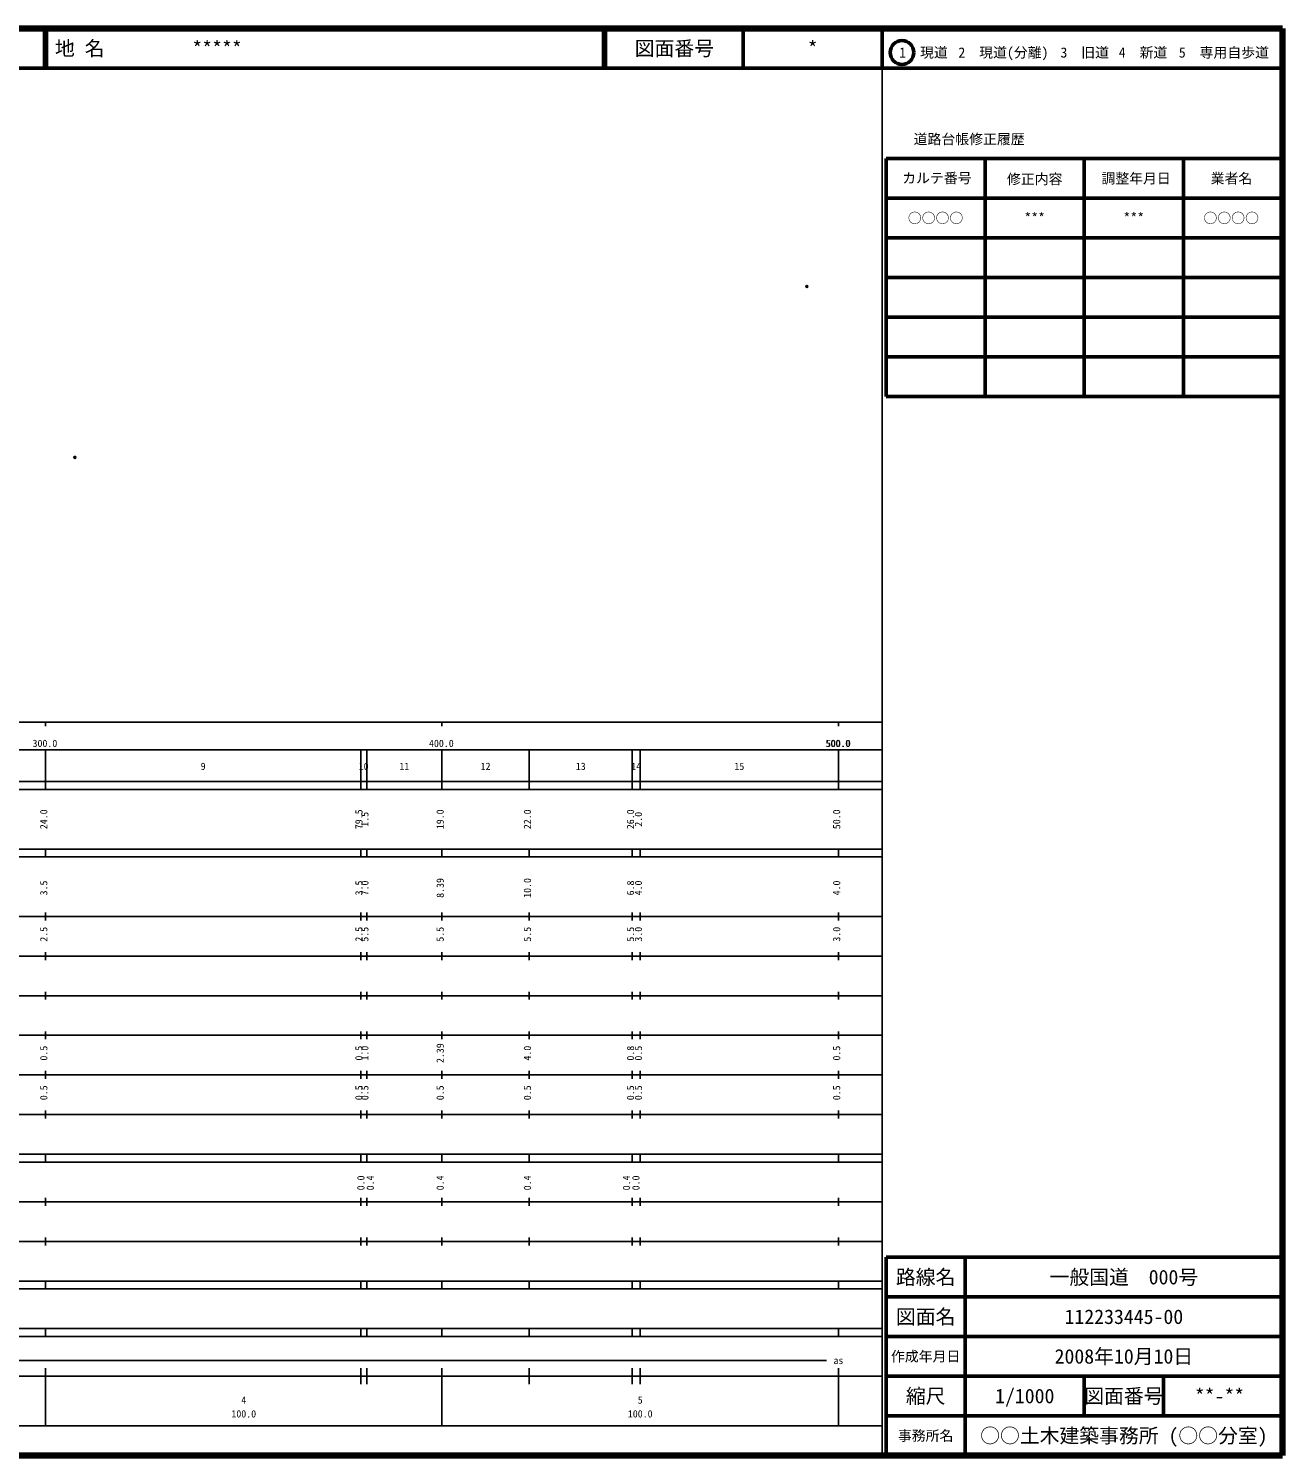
# Model space of a CAD drawing. Units: millimetres on the paper. Extents: x 40 to 680, y 20 to 380.
# Drawn here: x 363.7 to 680, y 20 to 380 of the extents above; entities that cross this region are included whole.
import ezdxf
from ezdxf.enums import TextEntityAlignment as Align

# ---------------------------------------------------------------- set-up
doc = ezdxf.new("R2010")
doc.units = ezdxf.units.MM
doc.header["$PDMODE"] = 32
doc.header["$PDSIZE"] = 0.5
doc.layers.add('M-OTRS', color=6, linetype='Continuous')
doc.layers.add('M-TTL-TXT', color=7, linetype='Continuous')
for name, color, linetype, lineweight in [('M-TTL', 2, 'Continuous', 140), ('M-TTL-BAND', 7, 'Continuous', 25), ('M-TTL-FRAM', 2, 'Continuous', 50), ('M-TTL-LINE', 7, 'Continuous', 50)]:
    doc.layers.add(name, color=color, linetype=linetype, lineweight=lineweight)
doc.styles.add('ＭＳ ゴシック', font='')
doc.styles.get('ＭＳ ゴシック').set_extended_font_data('MS Gothic')

msp = doc.modelspace()

# ---------------------------------------------------------------- linework, layer by layer
at = {"layer": 'M-OTRS'}
for p in [(560.037, 314.946), (375.405, 271.811)]:
    msp.add_point(p, dxfattribs=at)
at = {"layer": 'M-TTL'}
for p, q in [((680, 380), (40, 380)), ((680, 20), (680, 380)), ((40, 20), (680, 20))]:
    msp.add_line(p, q, dxfattribs=at)
at = {"layer": 'M-TTL-BAND'}
for p, q in [((579, 20), (579, 370)), ((40, 205), (579, 205)), ((368, 205), (368, 204)), ((468, 205), (468, 204)), ((568, 205), (568, 204)), ((68, 198), (579, 198)), ((368, 188), (368, 198)), ((447.5, 188), (447.5, 198)), ((449, 188), (449, 198)), ((468, 188), (468, 198)), ((490, 188), (490, 198)), ((516, 188), (516, 198)), ((518, 188), (518, 198)), ((568, 188), (568, 198)), ((40, 190), (579, 190)), ((40, 188), (579, 188)), ((40, 173), (579, 173)), ((368, 171), (368, 173)), ((447.5, 171), (447.5, 173)), ((449, 171), (449, 173)), ((468, 171), (468, 173)), ((490, 171), (490, 173)), ((516, 171), (516, 173)), ((518, 171), (518, 173)), ((568, 171), (568, 173)), ((40, 171), (579, 171)), ((40, 156), (579, 156)), ((368, 155), (368, 157)), ((447.5, 155), (447.5, 157)), ((449, 155), (449, 157)), ((468, 155), (468, 157)), ((490, 155), (490, 157)), ((516, 155), (516, 157)), ((518, 155), (518, 157)), ((568, 155), (568, 157)), ((46, 146), (579, 146)), ((368, 145), (368, 147)), ((447.5, 145), (447.5, 147)), ((449, 145), (449, 147)), ((468, 145), (468, 147)), ((490, 145), (490, 147)), ((516, 145), (516, 147)), ((518, 145), (518, 147)), ((568, 145), (568, 147)), ((368, 135), (368, 137)), ((447.5, 135), (447.5, 137)), ((449, 135), (449, 137)), ((468, 135), (468, 137)), ((490, 135), (490, 137)), ((516, 135), (516, 137)), ((518, 135), (518, 137)), ((568, 135), (568, 137)), ((52, 136), (579, 136)), ((46, 126), (579, 126)), ((368, 125), (368, 127)), ((447.5, 125), (447.5, 127)), ((449, 125), (449, 127)), ((468, 125), (468, 127)), ((490, 125), (490, 127)), ((516, 125), (516, 127)), ((518, 125), (518, 127)), ((568, 125), (568, 127)), ((52, 116), (579, 116)), ((368, 115), (368, 117)), ((447.5, 115), (447.5, 117)), ((449, 115), (449, 117)), ((468, 115), (468, 117)), ((490, 115), (490, 117)), ((516, 115), (516, 117)), ((518, 115), (518, 117)), ((568, 115), (568, 117)), ((46, 106), (579, 106)), ((368, 105), (368, 107)), ((447.5, 105), (447.5, 107)), ((449, 105), (449, 107)), ((468, 105), (468, 107)), ((490, 105), (490, 107)), ((516, 105), (516, 107)), ((518, 105), (518, 107)), ((568, 105), (568, 107)), ((40, 96), (579, 96)), ((40, 94), (579, 94)), ((368, 94), (368, 96)), ((447.5, 94), (447.5, 96)), ((449, 94), (449, 96)), ((468, 94), (468, 96)), ((490, 94), (490, 96)), ((516, 94), (516, 96)), ((518, 94), (518, 96)), ((568, 94), (568, 96)), ((49, 84), (579, 84)), ((368, 83), (368, 85)), ((447.5, 83), (447.5, 85)), ((449, 83), (449, 85)), ((468, 83), (468, 85)), ((490, 83), (490, 85)), ((516, 83), (516, 85)), ((518, 83), (518, 85)), ((568, 83), (568, 85)), ((40, 74), (579, 74)), ((368, 73), (368, 75)), ((447.5, 73), (447.5, 75)), ((449, 73), (449, 75)), ((468, 73), (468, 75)), ((490, 73), (490, 75)), ((516, 73), (516, 75)), ((518, 73), (518, 75)), ((568, 73), (568, 75)), ((40, 64), (579, 64)), ((40, 62), (579, 62)), ((368, 62), (368, 64)), ((447.5, 62), (447.5, 64)), ((449, 62), (449, 64)), ((468, 62), (468, 64)), ((490, 62), (490, 64)), ((516, 62), (516, 64)), ((518, 62), (518, 64)), ((568, 62), (568, 64)), ((40, 52), (579, 52)), ((368, 50), (368, 52)), ((447.5, 50), (447.5, 52)), ((449, 50), (449, 52)), ((468, 50), (468, 52)), ((490, 50), (490, 52)), ((516, 50), (516, 52)), ((518, 50), (518, 52)), ((568, 50), (568, 52)), ((40, 50), (579, 50)), ((71, 44), (565, 44)), ((40, 40), (579, 40)), ((368, 27.5), (368, 42)), ((447.5, 38), (447.5, 42)), ((449, 38), (449, 42)), ((468, 27.5), (468, 42)), ((490, 38), (490, 42)), ((516, 38), (516, 42)), ((518, 38), (518, 42)), ((568, 27.5), (568, 42)), ((68, 27.5), (579, 27.5))]:
    msp.add_line(p, q, dxfattribs=at)
at = {"layer": 'M-TTL-FRAM'}
for p, q in [((580, 347.197), (580, 287.197)), ((580, 347.197), (680, 347.197)), ((580, 287.197), (680, 287.197)), ((680, 70), (580, 70)), ((580, 70), (580, 20))]:
    msp.add_line(p, q, dxfattribs=at)
at = {"layer": 'M-TTL-LINE'}
for p, q in [((367.75, 380), (367.75, 370)), ((368.25, 380), (368.25, 370)), ((508.747, 380), (508.747, 370)), ((509.247, 380), (509.247, 370)), ((543.997, 380), (543.997, 370)), ((579, 380), (579, 370)), ((40, 370), (680, 370)), ((605, 347.197), (605, 287.197)), ((630, 347.197), (630, 287.197)), ((655, 347.197), (655, 287.197)), ((580, 337.197), (680, 337.197)), ((580, 327.197), (680, 327.197)), ((580, 317.197), (680, 317.197)), ((580, 307.197), (680, 307.197)), ((580, 297.197), (680, 297.197)), ((600, 70), (600, 20)), ((680, 60), (580, 60)), ((680, 50), (580, 50)), ((680, 40), (580, 40)), ((630, 40), (630, 30)), ((650, 40), (650, 30)), ((680, 30), (580, 30))]:
    msp.add_line(p, q, dxfattribs=at)
msp.add_circle((584.031, 373.958), 3, dxfattribs=at)

# ---------------------------------------------------------------- texts
at = {"layer": 'M-TTL-BAND', "style": 'ＭＳ ゴシック'}
for s, p in [('300.0', (367.844, 198.195)), ('400.0', (467.844, 198.195)), ('500.0', (567.844, 198.195)), ('500.0', (568, 198.195)), ('9', (407.75, 192.405)), ('10', (448.25, 192.405)), ('11', (458.5, 192.405)), ('12', (479, 192.405)), ('13', (503, 192.405)), ('14', (517, 192.405)), ('15', (543, 192.405)), ('as', (568, 42.5)), ('4', (418, 32.523)), ('5', (518, 32.523)), ('100.0', (418, 29.033)), ('100.0', (518, 29.033))]:
    msp.add_text(s, height=1.833, dxfattribs=at).set_placement(p, align=Align.BOTTOM_CENTER)
for s, p in [('24.0', (369, 180.5)), ('79.5', (448.5, 180.5)), ('1.5', (450, 180.5)), ('19.0', (469, 180.5)), ('22.0', (491, 180.5)), ('26.0', (517, 180.5)), ('2.0', (519, 180.5)), ('50.0', (569, 180.5)), ('3.5', (369, 163.174)), ('3.5', (448.5, 163.174)), ('7.0', (450, 163.174)), ('8.39', (469, 163.174)), ('10.0', (491, 163.174)), ('6.8', (517, 163.174)), ('4.0', (519, 163.174)), ('4.0', (569, 163.174)), ('2.5', (369, 151.5)), ('2.5', (448.5, 151.5)), ('5.5', (450, 151.5)), ('5.5', (469, 151.5)), ('5.5', (491, 151.5)), ('5.5', (517, 151.5)), ('3.0', (519, 151.5)), ('3.0', (569, 151.5)), ('0.5', (369, 121.5)), ('0.5', (448.5, 121.5)), ('1.0', (450, 121.5)), ('2.39', (469, 121.5)), ('4.0', (491, 121.5)), ('0.8', (517, 121.5)), ('0.5', (519, 121.5)), ('0.5', (569, 121.5)), ('0.5', (369, 111.5)), ('0.5', (448.5, 111.5)), ('0.5', (450, 111.5)), ('0.5', (469, 111.5)), ('0.5', (491, 111.5)), ('0.5', (517, 111.5)), ('0.5', (519, 111.5)), ('0.5', (569, 111.5)), ('0.0', (449, 88.764)), ('0.4', (451.37, 88.764)), ('0.4', (469, 88.764)), ('0.4', (491, 88.764)), ('0.4', (516, 88.764)), ('0.0', (518.37, 88.764))]:
    msp.add_text(s, height=1.833, rotation=90, dxfattribs=at).set_placement(p, align=Align.BOTTOM_CENTER)
at = {"layer": 'M-TTL-TXT', "style": 'ＭＳ ゴシック'}
for s, p in [('地 名', (370.38, 375)), ('*****', (405.024, 375))]:
    msp.add_text(s, height=3.666, dxfattribs=at).set_placement(p, align=Align.MIDDLE_LEFT)
for s, height, p in [('図面番号', 3.666, (526.622, 375)), ('*', 3.666, (561.497, 375)), ('1\u3000現道', 2.566, (589.448, 373.958)), ('2\u3000現道(分離)', 2.566, (609.619, 373.958)), ('3\u3000旧道', 2.566, (630.121, 373.958)), ('4\u3000新道', 2.566, (644.824, 373.958)), ('5\u3000専用自歩道', 2.566, (665.228, 373.958)), ('道路台帳修正履歴', 2.566, (600.968, 352.113)), ('カルテ番号', 2.566, (592.839, 342.277)), ('修正内容', 2.566, (617.509, 342.023)), ('調整年月日', 2.566, (643.089, 342.197)), ('業者名', 2.566, (667.134, 342.197)), ('○○○○', 2.566, (592.5, 332.189)), ('***', 2.566, (617.5, 332.245)), ('***', 2.566, (642.5, 332.245)), ('○○○○', 2.566, (667.077, 332.189)), ('路線名', 3.666, (590, 65)), ('路線名', 3.666, (590, 65)), ('一般国道\u3000000号', 3.666, (640, 65)), ('図面名', 3.666, (590, 55)), ('図面名', 3.666, (590, 55)), ('112233445-00', 3.666, (640, 55)), ('2008年10月10日', 3.666, (640, 45)), ('作成年月日', 2.566, (590, 45)), ('作成年月日', 2.566, (590, 45)), ('縮尺', 3.666, (590, 35)), ('縮尺', 3.666, (590, 35)), ('1/1000', 3.666, (615, 35)), ('図面番号', 3.666, (640, 35)), ('図面番号', 3.666, (640, 35)), ('**-**', 3.666, (664.125, 35)), ('事務所名', 2.566, (590, 25)), ('事務所名', 2.566, (590, 25)), ('○○土木建築事務所 (○○分室)', 3.666, (640, 25))]:
    msp.add_text(s, height=height, dxfattribs=at).set_placement(p, align=Align.MIDDLE_CENTER)

doc.saveas('drawing.dxf')
